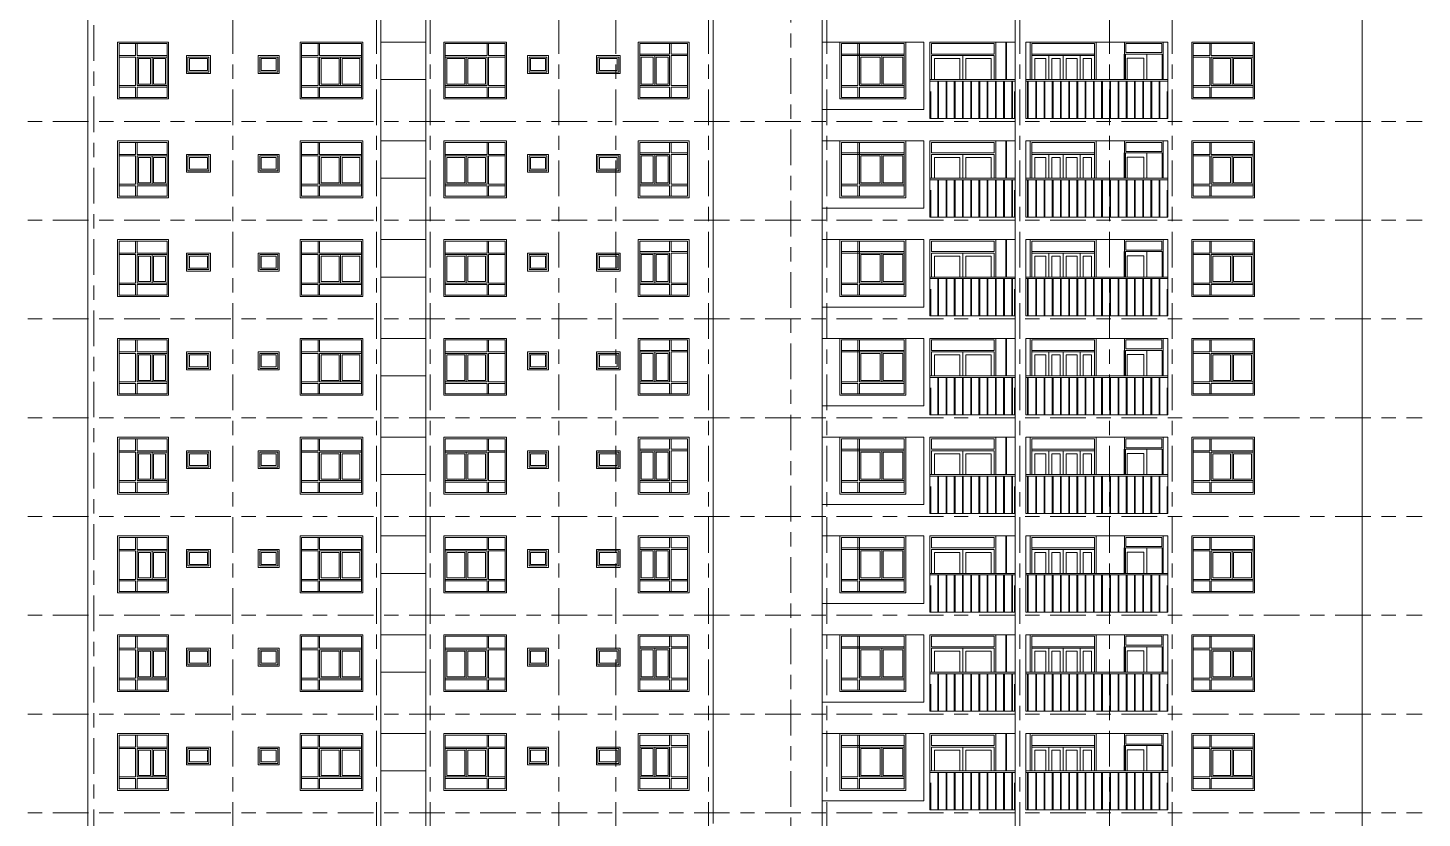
# Model space of a CAD drawing. Header units: millimetres. Extents: x -2100 to 124761, y -10432 to 93550.
# Drawn here: x 75861 to 122461, y 41525 to 67925 of the extents above; entities that cross this region are included whole.
import ezdxf
from ezdxf.xclip import XClip

# ---------------------------------------------------------------- set-up
doc = ezdxf.new("R2010")
doc.units = ezdxf.units.MM
doc.header["$XCLIPFRAME"] = 0
doc.linetypes.add('Centre', pattern=[31.75, 6.35, -4.7625, 15.875, -4.7625])
for name, color, linetype, lineweight in [('CUA', 31, 'Continuous', 9), ('NET THAY 1', 41, 'Continuous', 5), ('NET THAY 2', 55, 'Continuous', 5), ('NET-THAY', 2, 'Continuous', 9), ('TRUC', 225, 'Continuous', 5)]:
    doc.layers.add(name, color=color, linetype=linetype, lineweight=lineweight)

# ---------------------------------------------------------------- blocks, each defined once
blk = doc.blocks.new('X-PHONG NGU 2 - X-PHONG NGU 2_Recovery_-1759957-MẶT ĐỨNG TRỤC Q-A')
at = {"layer": 'CUA'}
for p, q in [((-35500, 84050), (-35500, 82150)), ((-33400, 84050), (-35500, 84050)), ((-35450, 84000), (-33450, 84000)), ((-35450, 82200), (-35450, 84000)), ((-34850, 84000), (-34900, 84000)), ((-34900, 84000), (-34900, 83600)), ((-34850, 83600), (-34850, 84000)), ((-33450, 84000), (-33450, 82200)), ((-33400, 82150), (-33400, 84050)), ((-34900, 83600), (-35450, 83600)), ((-35450, 83600), (-35450, 83550)), ((-35450, 83550), (-34900, 83550)), ((-34900, 83550), (-34900, 82600)), ((-33450, 83600), (-34850, 83600)), ((-34150, 83550), (-34850, 83550)), ((-34850, 83550), (-34850, 82600)), ((-34850, 82600), (-34850, 83550)), ((-34850, 83550), (-33450, 83550)), ((-34800, 82650), (-34800, 83500)), ((-34800, 83500), (-34200, 83500)), ((-34200, 83500), (-34200, 82650)), ((-34150, 82600), (-34150, 83550)), ((-34100, 83500), (-33500, 83500)), ((-34100, 82650), (-34100, 83500)), ((-33500, 83500), (-33500, 82650)), ((-33450, 83550), (-33450, 83600)), ((-34900, 82600), (-35450, 82600)), ((-35450, 82600), (-35450, 82550)), ((-35450, 82550), (-34900, 82550)), ((-34900, 82550), (-34900, 82200)), ((-34850, 82600), (-34150, 82600)), ((-33450, 82600), (-34850, 82600)), ((-34850, 82200), (-34850, 82550)), ((-34850, 82550), (-33450, 82550)), ((-34200, 82650), (-34800, 82650)), ((-33500, 82650), (-34100, 82650)), ((-33450, 82550), (-33450, 82600)), ((-35500, 82150), (-33400, 82150)), ((-33450, 82200), (-35450, 82200)), ((-34900, 82200), (-34850, 82200))]:
    blk.add_line(p, q, dxfattribs=at)
blk = doc.blocks.new('X-PHONG NGU 2 - X-PHONG NGU 2_Recovery_ 2-1759958-MẶT ĐỨNG TRỤC Q-A')
at = {"layer": 'CUA'}
for p, q in [((-41600, 21200), (-41600, 19300)), ((-39900, 21200), (-41600, 21200)), ((-41550, 21150), (-39950, 21150)), ((-41550, 19350), (-41550, 21150)), ((-40950, 21150), (-41000, 21150)), ((-41000, 21150), (-41000, 20750)), ((-40950, 20750), (-40950, 21150)), ((-39950, 21150), (-39950, 19350)), ((-39900, 19300), (-39900, 21200)), ((-41000, 20750), (-41550, 20750)), ((-41550, 20750), (-41550, 20700)), ((-41550, 20700), (-41000, 20700)), ((-41000, 20700), (-41000, 19750)), ((-39950, 20750), (-40950, 20750)), ((-40450, 20700), (-40950, 20700)), ((-40950, 20700), (-40950, 19750)), ((-40950, 19750), (-40950, 20700)), ((-40950, 20700), (-39950, 20700)), ((-40900, 19800), (-40900, 20650)), ((-40900, 20650), (-40500, 20650)), ((-40500, 20650), (-40500, 19800)), ((-40450, 19750), (-40450, 20700)), ((-40400, 20650), (-40000, 20650)), ((-40400, 19800), (-40400, 20650)), ((-40000, 20650), (-40000, 19800)), ((-39950, 20700), (-39950, 20750)), ((-41000, 19750), (-41550, 19750)), ((-41550, 19750), (-41550, 19700)), ((-41550, 19700), (-41000, 19700)), ((-41000, 19700), (-41000, 19350)), ((-40950, 19750), (-40450, 19750)), ((-39950, 19750), (-40950, 19750)), ((-40950, 19350), (-40950, 19700)), ((-40950, 19700), (-39950, 19700)), ((-40500, 19800), (-40900, 19800)), ((-40000, 19800), (-40400, 19800)), ((-39950, 19700), (-39950, 19750)), ((-41600, 19300), (-39900, 19300)), ((-39950, 19350), (-41550, 19350)), ((-41000, 19350), (-40950, 19350))]:
    blk.add_line(p, q, dxfattribs=at)
blk = doc.blocks.new('X-PHONG WC - X-PHONG WC 2-1722875-MẶT ĐỨNG TRỤC Q-A')
at = {"layer": 'CUA'}
for p, q in [((-38500, 20800), (-39300, 20800)), ((-39300, 20800), (-39300, 20200)), ((-39250, 20250), (-39250, 20750)), ((-39250, 20750), (-38550, 20750)), ((-38550, 20750), (-39250, 20750)), ((-39250, 20750), (-39250, 20250)), ((-39200, 20300), (-39200, 20700)), ((-39200, 20700), (-38600, 20700)), ((-38600, 20700), (-38600, 20300)), ((-38550, 20750), (-38550, 20250)), ((-38550, 20250), (-38550, 20750)), ((-38500, 20200), (-38500, 20800)), ((-39300, 20200), (-38500, 20200)), ((-38550, 20250), (-39250, 20250)), ((-39250, 20250), (-38550, 20250)), ((-38600, 20300), (-39200, 20300))]:
    blk.add_line(p, q, dxfattribs=at)
blk = doc.blocks.new('X-PHONG WC - X-PHONG WC 3-1722876-MẶT ĐỨNG TRỤC Q-A')
at = {"layer": 'CUA'}
for p, q in [((-36200, 20800), (-36900, 20800)), ((-36900, 20800), (-36900, 20200)), ((-36850, 20250), (-36850, 20750)), ((-36850, 20750), (-36250, 20750)), ((-36250, 20750), (-36850, 20750)), ((-36850, 20750), (-36850, 20250)), ((-36800, 20300), (-36800, 20700)), ((-36800, 20700), (-36300, 20700)), ((-36300, 20700), (-36300, 20300)), ((-36250, 20750), (-36250, 20250)), ((-36250, 20250), (-36250, 20750)), ((-36200, 20200), (-36200, 20800)), ((-36900, 20200), (-36200, 20200)), ((-36250, 20250), (-36850, 20250)), ((-36850, 20250), (-36250, 20250)), ((-36300, 20300), (-36800, 20300))]:
    blk.add_line(p, q, dxfattribs=at)
blk = doc.blocks.new('X-PHONG NGU 2 - X-PHONG NGU 2_Recovery_-1759961-MẶT ĐỨNG TRỤC Q-A')
at = {"layer": 'CUA'}
for p, q in [((-28600, 21200), (-30700, 21200)), ((-30700, 21200), (-30700, 19300)), ((-30650, 19350), (-30650, 21150)), ((-30650, 21150), (-28650, 21150)), ((-29200, 21150), (-29250, 21150)), ((-29250, 21150), (-29250, 20750)), ((-29200, 20750), (-29200, 21150)), ((-28650, 21150), (-28650, 19350)), ((-28600, 19300), (-28600, 21200)), ((-29250, 20750), (-30650, 20750)), ((-30650, 20750), (-30650, 20700)), ((-30650, 20700), (-29250, 20700)), ((-30600, 19800), (-30600, 20650)), ((-30600, 20650), (-30000, 20650)), ((-30000, 20650), (-30000, 19800)), ((-29950, 20700), (-29950, 19750)), ((-29250, 20700), (-29950, 20700)), ((-29900, 20650), (-29300, 20650)), ((-29900, 19800), (-29900, 20650)), ((-29300, 20650), (-29300, 19800)), ((-29250, 19750), (-29250, 20700)), ((-29250, 20700), (-29250, 19750)), ((-28650, 20750), (-29200, 20750)), ((-29200, 19750), (-29200, 20700)), ((-29200, 20700), (-28650, 20700)), ((-28650, 20700), (-28650, 20750)), ((-29250, 19750), (-30650, 19750)), ((-30650, 19750), (-30650, 19700)), ((-30650, 19700), (-29250, 19700)), ((-30000, 19800), (-30600, 19800)), ((-29950, 19750), (-29250, 19750)), ((-29300, 19800), (-29900, 19800)), ((-29250, 19700), (-29250, 19350)), ((-28650, 19750), (-29200, 19750)), ((-29200, 19350), (-29200, 19700)), ((-29200, 19700), (-28650, 19700)), ((-28650, 19700), (-28650, 19750)), ((-30700, 19300), (-28600, 19300)), ((-28650, 19350), (-30650, 19350)), ((-29250, 19350), (-29200, 19350))]:
    blk.add_line(p, q, dxfattribs=at)
blk = doc.blocks.new('X-PHONG NGU 2 - X-PHONG NGU 2_Recovery_ 2-1759955-MẶT ĐỨNG TRỤC Q-A')
at = {"layer": 'CUA'}
for p, q in [((-22500, 21200), (-24200, 21200)), ((-24200, 21200), (-24200, 19300)), ((-24150, 19350), (-24150, 21150)), ((-24150, 21150), (-22550, 21150)), ((-23100, 21150), (-23150, 21150)), ((-23150, 21150), (-23150, 20800)), ((-23100, 20800), (-23100, 21150)), ((-22550, 21150), (-22550, 19350)), ((-22500, 19300), (-22500, 21200)), ((-23150, 20800), (-24150, 20800)), ((-24150, 20800), (-24150, 20750)), ((-24150, 20750), (-23150, 20750)), ((-24100, 19800), (-24100, 20700)), ((-24100, 20700), (-23700, 20700)), ((-23700, 20700), (-23700, 19800)), ((-23650, 20750), (-23650, 19750)), ((-23150, 20750), (-23650, 20750)), ((-23600, 20700), (-23200, 20700)), ((-23600, 19800), (-23600, 20700)), ((-23200, 20700), (-23200, 19800)), ((-23150, 19750), (-23150, 20750)), ((-23150, 20750), (-23150, 19750)), ((-22550, 20800), (-23100, 20800)), ((-23100, 19750), (-23100, 20750)), ((-23100, 20750), (-22550, 20750)), ((-22550, 20750), (-22550, 20800)), ((-23150, 19750), (-24150, 19750)), ((-24150, 19750), (-24150, 19700)), ((-24150, 19700), (-23150, 19700)), ((-23700, 19800), (-24100, 19800)), ((-23650, 19750), (-23150, 19750)), ((-23200, 19800), (-23600, 19800)), ((-23150, 19700), (-23150, 19350)), ((-22550, 19750), (-23100, 19750)), ((-23100, 19350), (-23100, 19700)), ((-23100, 19700), (-22550, 19700)), ((-22550, 19700), (-22550, 19750)), ((-24200, 19300), (-22500, 19300)), ((-22550, 19350), (-24150, 19350)), ((-23150, 19350), (-23100, 19350))]:
    blk.add_line(p, q, dxfattribs=at)
blk = doc.blocks.new('X-PHONG WC - X-PHONG WC 2-1722874-MẶT ĐỨNG TRỤC Q-A')
at = {"layer": 'CUA'}
for p, q in [((-25600, 20800), (-25600, 20200)), ((-24800, 20800), (-25600, 20800)), ((-25550, 20750), (-24850, 20750)), ((-25550, 20250), (-25550, 20750)), ((-25550, 20750), (-25550, 20250)), ((-24850, 20750), (-25550, 20750)), ((-25500, 20700), (-24900, 20700)), ((-25500, 20300), (-25500, 20700)), ((-24900, 20700), (-24900, 20300)), ((-24850, 20750), (-24850, 20250)), ((-24850, 20250), (-24850, 20750)), ((-24800, 20200), (-24800, 20800)), ((-25600, 20200), (-24800, 20200)), ((-24850, 20250), (-25550, 20250)), ((-25550, 20250), (-24850, 20250)), ((-24900, 20300), (-25500, 20300))]:
    blk.add_line(p, q, dxfattribs=at)
blk = doc.blocks.new('X-PHONG WC - X-PHONG WC 3-1722873-MẶT ĐỨNG TRỤC Q-A')
at = {"layer": 'CUA'}
for p, q in [((-27900, 20800), (-27900, 20200)), ((-27200, 20800), (-27900, 20800)), ((-27850, 20750), (-27250, 20750)), ((-27850, 20250), (-27850, 20750)), ((-27850, 20750), (-27850, 20250)), ((-27250, 20750), (-27850, 20750)), ((-27800, 20700), (-27300, 20700)), ((-27800, 20300), (-27800, 20700)), ((-27300, 20700), (-27300, 20300)), ((-27250, 20750), (-27250, 20250)), ((-27250, 20250), (-27250, 20750)), ((-27200, 20200), (-27200, 20800)), ((-27900, 20200), (-27200, 20200)), ((-27250, 20250), (-27850, 20250)), ((-27850, 20250), (-27250, 20250)), ((-27300, 20300), (-27800, 20300))]:
    blk.add_line(p, q, dxfattribs=at)
blk = doc.blocks.new('CUA SAN PHOI LUA1 - CUA SAN PHOI LUA 700-1661581-MẶT ĐỨNG TRỤC Q-A')
at = {"layer": 'CUA'}
for p, q in [((-7950, 20800), (-7960, 20800)), ((-7960, 19600), (-7960, 20800)), ((-7950, 20840), (-7950, 19600)), ((-7910, 19600), (-7910, 20800)), ((-7910, 20800), (-6690, 20800)), ((-6700, 20850), (-7900, 20850)), ((-7860, 20660), (-7860, 19600)), ((-7860, 20660), (-7300, 20660)), ((-7300, 19600), (-7300, 20660)), ((-7200, 20800), (-7200, 19600)), ((-6690, 19600), (-6690, 20800)), ((-6650, 19600), (-6650, 20840))]:
    blk.add_line(p, q, dxfattribs=at)
for points in [[(-7950, 20840), (-7950, 21200), (-6650, 21200), (-6650, 20840)], [(-7900, 20850), (-7900, 21150), (-6700, 21150), (-6700, 20850)]]:
    blk.add_lwpolyline(points, dxfattribs=at)
blk = doc.blocks.new('CUA LO GIA - CUA LO GIA-1834139-MẶT ĐỨNG TRỤC Q-A')
at = {"layer": 'CUA'}
for p, q in [((-8900, 21200), (-11100, 21200)), ((-11100, 19600), (-11100, 21200)), ((-11050, 21150), (-11050, 19600)), ((-11050, 21150), (-8950, 21150)), ((-8950, 19600), (-8950, 21150)), ((-8900, 21200), (-8900, 19600)), ((-8950, 20800), (-11050, 20800)), ((-11050, 20800), (-11050, 20750)), ((-11050, 20750), (-8950, 20750)), ((-10475, 20750), (-11050, 20750)), ((-11050, 20750), (-11050, 19600)), ((-10950, 19600), (-10950, 20650)), ((-10950, 20650), (-10575, 20650)), ((-10575, 20650), (-10575, 19600)), ((-10475, 19600), (-10475, 20750)), ((-10375, 20650), (-10100, 20650)), ((-10375, 19600), (-10375, 20650)), ((-10100, 20650), (-10100, 19600)), ((-10000, 20750), (-10000, 19600)), ((-10000, 19600), (-10000, 20750)), ((-9900, 19600), (-9900, 20650)), ((-9900, 20650), (-9525, 20650)), ((-9525, 20650), (-9525, 19600)), ((-9425, 20750), (-9425, 19600)), ((-8950, 20750), (-9425, 20750)), ((-9325, 20650), (-9050, 20650)), ((-9325, 19600), (-9325, 20650)), ((-9050, 20650), (-9050, 19600)), ((-8950, 20750), (-8950, 20800)), ((-8950, 19600), (-8950, 20750))]:
    blk.add_line(p, q, dxfattribs=at)
blk = doc.blocks.new('Railing - 25mm-V234-MẶT ĐỨNG TRỤC Q-A')
at = {"layer": 'NET THAY 2'}
for p, q in [((-11187, 18700), (-11187, 19950)), ((-11162, 19950), (-11162, 18700))]:
    blk.add_line(p, q, dxfattribs=at)
blk = doc.blocks.new('Railing - 25mm-V235-MẶT ĐỨNG TRỤC Q-A')
at = {"layer": 'NET THAY 2'}
blk.add_line((-6525, 18700), (-6525, 19600), dxfattribs=at)
blk = doc.blocks.new('Railing - Railing-1821324-MẶT ĐỨNG TRỤC Q-A')
for name, p in [('Railing - 25mm-V234-MẶT ĐỨNG TRỤC Q-A', (0, 3300)), ('Railing - 25mm-V234-MẶT ĐỨNG TRỤC Q-A', (275, 3300)), ('Railing - 25mm-V234-MẶT ĐỨNG TRỤC Q-A', (550, 3300)), ('Railing - 25mm-V234-MẶT ĐỨNG TRỤC Q-A', (825, 3300)), ('Railing - 25mm-V234-MẶT ĐỨNG TRỤC Q-A', (1100, 3300)), ('Railing - 25mm-V234-MẶT ĐỨNG TRỤC Q-A', (1375, 3300)), ('Railing - 25mm-V234-MẶT ĐỨNG TRỤC Q-A', (1650, 3300)), ('Railing - 25mm-V234-MẶT ĐỨNG TRỤC Q-A', (1925, 3300)), ('Railing - 25mm-V234-MẶT ĐỨNG TRỤC Q-A', (2200, 3300)), ('Railing - 25mm-V234-MẶT ĐỨNG TRỤC Q-A', (2475, 3300)), ('Railing - 25mm-V234-MẶT ĐỨNG TRỤC Q-A', (2750, 3300)), ('Railing - 25mm-V234-MẶT ĐỨNG TRỤC Q-A', (3025, 3300)), ('Railing - 25mm-V234-MẶT ĐỨNG TRỤC Q-A', (3300, 3300)), ('Railing - 25mm-V234-MẶT ĐỨNG TRỤC Q-A', (3575, 3300)), ('Railing - 25mm-V234-MẶT ĐỨNG TRỤC Q-A', (3850, 3300)), ('Railing - 25mm-V234-MẶT ĐỨNG TRỤC Q-A', (4125, 3300)), ('Railing - 25mm-V234-MẶT ĐỨNG TRỤC Q-A', (4400, 3300)), ('Railing - 25mm-V235-MẶT ĐỨNG TRỤC Q-A', (0, 3300))]:
    blk.add_blockref(name, p)
blk = doc.blocks.new('Top Rail Type - Top Rail_Internal_-1821325-MẶT ĐỨNG TRỤC Q-A')
at = {"layer": 'NET THAY 1'}
for p, q in [((-6500, 22950), (-11250, 22950)), ((-11250, 22900), (-6500, 22900))]:
    blk.add_line(p, q, dxfattribs=at)
blk = doc.blocks.new('CUA LO GIA _LUA_ - CUA LO GIA _LUA_-78615-MẶT ĐỨNG TRỤC Q-A')
at = {"layer": 'CUA'}
for p, q in [((-12300, 24000), (-14400, 24000)), ((-13350, 23950), (-14400, 23950)), ((-14400, 22800), (-14400, 23950)), ((-14400, 23950), (-14400, 22800)), ((-14400, 23950), (-12300, 23950)), ((-14300, 23850), (-14300, 22800)), ((-14300, 23850), (-13450, 23850)), ((-13450, 22800), (-13450, 23850)), ((-13350, 23950), (-13350, 22800)), ((-13250, 23850), (-12400, 23850)), ((-13250, 23850), (-13250, 22800)), ((-12400, 22800), (-12400, 23850)), ((-12300, 22800), (-12300, 23950)), ((-12250, 24000), (-12250, 22800)), ((-14400, 21900), (-14400, 22750)), ((-14400, 22750), (-14400, 21900)), ((-14300, 22750), (-14300, 21950)), ((-14018, 22539), (-13912, 22539)), ((-13887, 22539), (-13678, 22539)), ((-13678, 22539), (-13871, 22590)), ((-13450, 21950), (-13450, 22750)), ((-13250, 22750), (-13250, 21950)), ((-13022, 22539), (-12829, 22590)), ((-12812, 22539), (-13022, 22539)), ((-12682, 22539), (-12787, 22539)), ((-12400, 21950), (-12400, 22750)), ((-12300, 21900), (-12300, 22750)), ((-12250, 21900), (-12250, 22750)), ((-14300, 21950), (-14187, 21950)), ((-14162, 21950), (-13912, 21950)), ((-13887, 21950), (-13637, 21950)), ((-13612, 21950), (-13450, 21950)), ((-13250, 21950), (-13087, 21950)), ((-13062, 21950), (-12812, 21950)), ((-12787, 21950), (-12537, 21950)), ((-12512, 21950), (-12400, 21950))]:
    blk.add_line(p, q, dxfattribs=at)
for points in [[(-14450, 24000), (-14450, 24400), (-12250, 24400), (-12250, 24000)], [(-14400, 24000), (-14400, 24350), (-12300, 24350), (-12300, 24000)]]:
    blk.add_lwpolyline(points, dxfattribs=at)
blk = doc.blocks.new('X-PHONG NGU 2 - X-PHONG NGU 2_Recovery_ 3-60238-MẶT ĐỨNG TRỤC Q-A')
at = {"layer": 'CUA'}
for p, q in [((-17460, 24250), (-17460, 22350)), ((-15260, 24250), (-17460, 24250)), ((-15260, 22350), (-15260, 24250)), ((-17410, 24200), (-15310, 24200)), ((-17410, 22400), (-17410, 24200)), ((-15310, 23850), (-17410, 23850)), ((-17410, 23850), (-17410, 23800)), ((-17410, 23800), (-15310, 23800)), ((-16810, 24200), (-16860, 24200)), ((-16860, 24200), (-16860, 22800)), ((-16810, 22800), (-16810, 24200)), ((-16060, 23800), (-16810, 23800)), ((-16810, 23800), (-16810, 22800)), ((-16060, 22800), (-16060, 23800)), ((-15310, 24200), (-15310, 22400)), ((-15310, 23800), (-15310, 23850)), ((-16760, 22850), (-16760, 23750)), ((-16760, 23750), (-16110, 23750)), ((-16110, 23750), (-16110, 22850)), ((-16010, 23750), (-15360, 23750)), ((-16010, 22850), (-16010, 23750)), ((-15360, 23750), (-15360, 22850)), ((-16110, 22850), (-16760, 22850)), ((-15360, 22850), (-16010, 22850)), ((-16860, 22800), (-17410, 22800)), ((-17410, 22800), (-17410, 22750)), ((-17410, 22750), (-16860, 22750)), ((-15310, 22400), (-17410, 22400)), ((-16860, 22750), (-16860, 22400)), ((-16860, 22400), (-16810, 22400)), ((-15310, 22800), (-16810, 22800)), ((-16810, 22800), (-16060, 22800)), ((-16810, 22400), (-16810, 22750)), ((-16810, 22750), (-15310, 22750)), ((-15310, 22750), (-15310, 22800)), ((-17460, 22350), (-15260, 22350))]:
    blk.add_line(p, q, dxfattribs=at)
blk = doc.blocks.new('Railing - 25mm-77671-MẶT ĐỨNG TRỤC Q-A')
at = {"layer": 'NET THAY 2', "lineweight": 9}
for p, q in [((-11712, 21900), (-11712, 23150)), ((-11687, 21900), (-11687, 23150))]:
    blk.add_line(p, q, dxfattribs=at)
blk = doc.blocks.new('Railing - 25mm-V415-MẶT ĐỨNG TRỤC Q-A')
at = {"layer": 'NET THAY 2', "lineweight": 9}
blk.add_line((-11625, 21900), (-11625, 22800), dxfattribs=at)
blk = doc.blocks.new('Railing - 25mm-V416-MẶT ĐỨNG TRỤC Q-A')
at = {"layer": 'NET THAY 2', "lineweight": 9}
blk.add_line((-14425, 21900), (-14425, 22800), dxfattribs=at)
blk = doc.blocks.new('Railing - Railing-V467-MẶT ĐỨNG TRỤC Q-A')
for name, p in [('Railing - 25mm-V416-MẶT ĐỨNG TRỤC Q-A', (0, 3300)), ('Railing - 25mm-77671-MẶT ĐỨNG TRỤC Q-A', (-2475, 3300)), ('Railing - 25mm-77671-MẶT ĐỨNG TRỤC Q-A', (-2200, 3300)), ('Railing - 25mm-77671-MẶT ĐỨNG TRỤC Q-A', (-1925, 3300)), ('Railing - 25mm-77671-MẶT ĐỨNG TRỤC Q-A', (-1650, 3300)), ('Railing - 25mm-77671-MẶT ĐỨNG TRỤC Q-A', (-1375, 3300)), ('Railing - 25mm-77671-MẶT ĐỨNG TRỤC Q-A', (-1100, 3300)), ('Railing - 25mm-77671-MẶT ĐỨNG TRỤC Q-A', (-825, 3300)), ('Railing - 25mm-77671-MẶT ĐỨNG TRỤC Q-A', (-550, 3300)), ('Railing - 25mm-77671-MẶT ĐỨNG TRỤC Q-A', (-275, 3300)), ('Railing - 25mm-77671-MẶT ĐỨNG TRỤC Q-A', (0, 3300)), ('Railing - 25mm-V415-MẶT ĐỨNG TRỤC Q-A', (0, 3300))]:
    blk.add_blockref(name, p)
blk = doc.blocks.new('Top Rail Type - Top Rail_Internal_-4663-MẶT ĐỨNG TRỤC Q-A')
at = {"layer": 'NET THAY 1', "lineweight": 9}
for p, q in [((-11600, 23000), (-14450, 23000)), ((-11600, 22950), (-14450, 22950))]:
    blk.add_line(p, q, dxfattribs=at)
blk = doc.blocks.new('A$C6F3A2FE4')
at = {"color": 50, "lineweight": 35}
blk.add_line((-17340, 2650), (-17340, 1400), dxfattribs=at)
at = {"layer": 'NET-THAY'}
for p, q in [((-27140, 2950), (-27140, -350)), ((-47040, 750), (-47040, 2650)), ((-47040, 2650), (-45340, 2650)), ((-45340, 2650), (-45340, 750)), ((-40940, 750), (-40940, 2650)), ((-40940, 2650), (-38840, 2650)), ((-38840, 2650), (-38840, 750)), ((-36140, 750), (-36140, 2650)), ((-36140, 2650), (-34040, 2650)), ((-34040, 2650), (-34040, 750)), ((-29640, 750), (-29640, 2650)), ((-29640, 2650), (-27940, 2650)), ((-27940, 2650), (-27940, 750)), ((-11940, 2650), (-16690, 2650)), ((-16540, 1400), (-16540, 2650)), ((-16540, 2650), (-14340, 2650)), ((-14340, 2650), (-14340, 1400)), ((-11140, 750), (-11140, 2500)), ((-9040, 2500), (-9040, 750)), ((-44740, 1600), (-44740, 2200)), ((-44740, 2200), (-43940, 2200)), ((-43940, 2200), (-43940, 1600)), ((-42340, 1600), (-42340, 2200)), ((-42340, 2200), (-41640, 2200)), ((-41640, 2200), (-41640, 1600)), ((-33340, 1600), (-33340, 2200)), ((-33340, 2200), (-32640, 2200)), ((-32640, 2200), (-32640, 1600)), ((-31040, 1600), (-31040, 2200)), ((-31040, 2200), (-30240, 2200)), ((-30240, 2200), (-30240, 1600)), ((-43940, 1600), (-44740, 1600)), ((-41640, 1600), (-42340, 1600)), ((-36740, 1400), (-38240, 1400)), ((-32640, 1600), (-33340, 1600)), ((-30240, 1600), (-31040, 1600)), ((-45340, 750), (-47040, 750)), ((-38840, 750), (-40940, 750)), ((-34040, 750), (-36140, 750)), ((-27940, 750), (-29640, 750)), ((-9040, 750), (-11140, 750)), ((-11940, 100), (-16690, 100)), ((-36740, -650), (-38240, -650))]:
    blk.add_line(p, q, dxfattribs=at)
for points in [[(-23490, 400), (-20090, 400), (-20090, 2650)], [(-20090, 2650), (-23490, 2650)], [(-17040, 100), (-19890, 100), (-19890, 2650), (-17040, 2650)], [(-16690, 2650), (-16690, 100)], [(-11940, 100), (-11940, 2650)]]:
    blk.add_lwpolyline(points, dxfattribs=at)
at = {"color": 50, "lineweight": 35}
ref = blk.add_blockref('CUA LO GIA _LUA_ - CUA LO GIA _LUA_-78615-MẶT ĐỨNG TRỤC Q-A', (-5440, -21750), dxfattribs=at)
XClip(ref).set_block_clipping_path([(-14449.936517964, 23150.0000000016), (-12204.4871348223, 24400.0000000003)])
for name, p in [('Top Rail Type - Top Rail_Internal_-4663-MẶT ĐỨNG TRỤC Q-A', (-5440, -21600)), ('Railing - Railing-V467-MẶT ĐỨNG TRỤC Q-A', (-5440, -25100))]:
    blk.add_blockref(name, p, dxfattribs=at)
at = {"layer": 'CUA'}
for name, p in [('X-PHONG NGU 2 - X-PHONG NGU 2_Recovery_ 2-1759958-MẶT ĐỨNG TRỤC Q-A', (-5440, -18550)), ('X-PHONG NGU 2 - X-PHONG NGU 2_Recovery_-1759957-MẶT ĐỨNG TRỤC Q-A', (-5440, -81400)), ('X-PHONG NGU 2 - X-PHONG NGU 2_Recovery_-1759961-MẶT ĐỨNG TRỤC Q-A', (-5440, -18550)), ('X-PHONG NGU 2 - X-PHONG NGU 2_Recovery_ 2-1759955-MẶT ĐỨNG TRỤC Q-A', (-5440, -18550)), ('X-PHONG NGU 2 - X-PHONG NGU 2_Recovery_-1759957-MẶT ĐỨNG TRỤC Q-A', (24360, -81400)), ('X-PHONG WC - X-PHONG WC 2-1722875-MẶT ĐỨNG TRỤC Q-A', (-5440, -18600)), ('X-PHONG WC - X-PHONG WC 3-1722876-MẶT ĐỨNG TRỤC Q-A', (-5440, -18600)), ('X-PHONG WC - X-PHONG WC 3-1722873-MẶT ĐỨNG TRỤC Q-A', (-5440, -18600)), ('X-PHONG WC - X-PHONG WC 2-1722874-MẶT ĐỨNG TRỤC Q-A', (-5440, -18600))]:
    blk.add_blockref(name, p, dxfattribs=at)
ref = blk.add_blockref('CUA LO GIA - CUA LO GIA-1834139-MẶT ĐỨNG TRỤC Q-A', (-5440, -18550), dxfattribs=at)
XClip(ref).set_block_clipping_path([(-11164.4737409587, 19950.0000000016), (-8827.4263923163, 21199.9999999999)])
ref = blk.add_blockref('CUA SAN PHOI LUA1 - CUA SAN PHOI LUA 700-1661581-MẶT ĐỨNG TRỤC Q-A', (-5440, -18550), dxfattribs=at)
XClip(ref).set_block_clipping_path([(-8004.8140422155, 19950.0000000016), (-6621.2791511549, 21199.9999999999)])
at = {"layer": 'NET THAY 1'}
for name, p in [('Top Rail Type - Top Rail_Internal_-1821325-MẶT ĐỨNG TRỤC Q-A', (-5440, -21550)), ('Railing - Railing-1821324-MẶT ĐỨNG TRỤC Q-A', (-5440, -21900))]:
    blk.add_blockref(name, p, dxfattribs=at)
at = {"layer": 'NET-THAY'}
blk.add_blockref('X-PHONG NGU 2 - X-PHONG NGU 2_Recovery_ 3-60238-MẶT ĐỨNG TRỤC Q-A', (-5440, -21600), dxfattribs=at)

msp = doc.modelspace()

# ---------------------------------------------------------------- linework, layer by layer
at = {"layer": 'NET-THAY'}
for p, q in [((102410.6, 19871.2), (102410.6, 81700)), ((108860.6, 18600), (108860.6, 81250))]:
    msp.add_line(p, q, dxfattribs=at)
for points in [[(77860.6, -450), (77860.6, 91900)], [(120460.6, -150), (120460.6, 91900)], [(87660.6, 4850), (87660.6, 87000)], [(89160.6, 81413.7), (89160.6, 250), (87660.6, 250), (87660.6, 4850), (89141.8, 4850)]]:
    msp.add_lwpolyline(points, dxfattribs=at)
at = {"layer": 'TRUC', "linetype": 'Centre', "ltscale": 75}
for p, q in [((77860.6, -5209.7), (77860.6, 93540.4)), ((78060.6, -7831.6), (78060.6, 93540.4)), ((82710.6, -5209.7), (82710.6, 93540.4)), ((87510.6, -5209.7), (87510.6, 93540.4)), ((89310.6, -5209.7), (89310.6, 93540.4)), ((93610.6, -5209.7), (93610.6, 93540.4)), ((95510.6, -5209.7), (95510.6, 93540.4)), ((98610.6, -5209.7), (98610.6, 93540.4)), ((101360.6, -6552.1), (101360.6, 93540.4)), ((102560.6, -5209.7), (102560.6, 93540.4)), ((109010.6, -5209.7), (109010.6, 93540.4)), ((112010.6, -5209.7), (112010.6, 93540.4)), ((114110.6, -5209.7), (114110.6, 93540.4)), ((120460.6, -5209.7), (120460.6, 93540.4)), ((75860.6, 64800), (122460.6, 64800)), ((75860.6, 61500), (122460.6, 61500)), ((75860.6, 58200), (122460.6, 58200)), ((75860.6, 54900), (122460.6, 54900)), ((75860.6, 51600), (122460.6, 51600)), ((75860.6, 48300), (122460.6, 48300)), ((75860.6, 45000), (122460.6, 45000)), ((75860.6, 41700), (122460.6, 41700))]:
    msp.add_line(p, q, dxfattribs=at)

# ---------------------------------------------------------------- block references
at = {"layer": 'NET-THAY'}
for p in [(125900.7, 68100), (125900.7, 64800), (125900.7, 61500), (125900.7, 58200), (125900.7, 54900), (125900.7, 51600), (125900.7, 48300), (125900.7, 45000), (125900.7, 41700)]:
    msp.add_blockref('A$C6F3A2FE4', p, dxfattribs=at)

doc.saveas('drawing.dxf')
